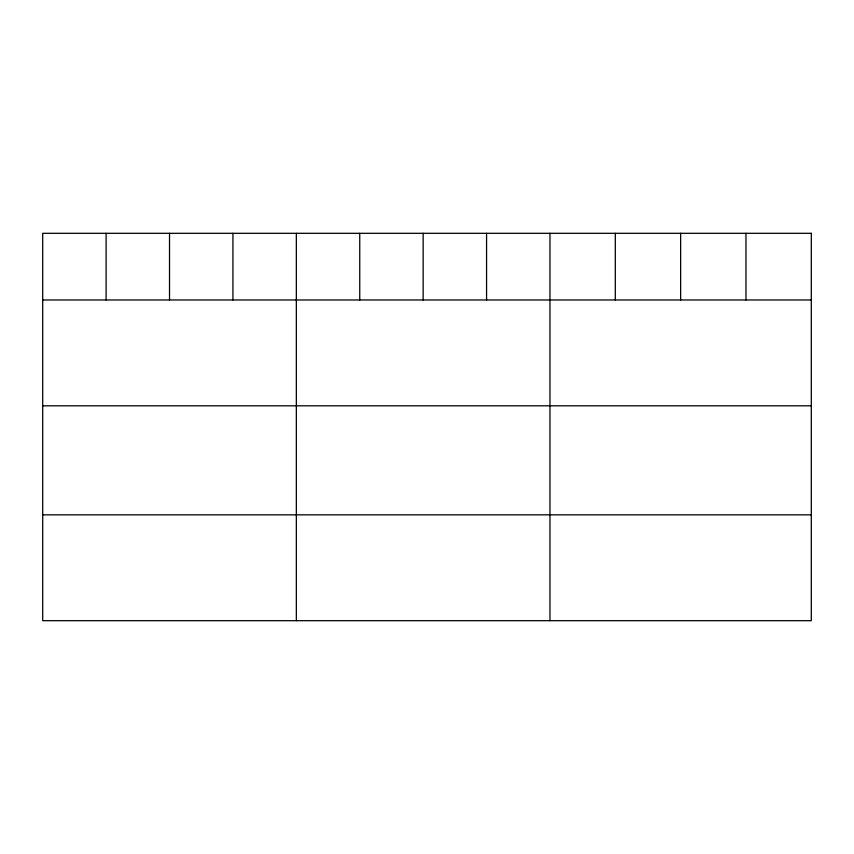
<?xml version="1.0" encoding="UTF-8"?>
<svg xmlns="http://www.w3.org/2000/svg" width="854" height="854" viewBox="0 0 854 854"><rect width="100%" height="100%" fill="white"/><g stroke="black" fill="none" stroke-linecap="round" stroke-linejoin="round"><path stroke-width="1.28" d="M42.7 299.978L811.3 299.978M42.7 405.81L811.3 405.81M42.7 514.845L811.3 514.845M745.969 233.313L745.969 299.978M680.638 233.313L680.638 299.978M615.307 233.313L615.307 299.978M549.976 233.313L549.976 620.687M486.566 233.313L486.566 299.978M423.157 233.313L423.157 299.978M359.747 233.313L359.747 299.978M296.338 233.313L296.338 620.687M232.928 233.313L232.928 299.978M169.519 233.313L169.519 299.978M106.109 233.313L106.109 299.978M811.3 233.313L42.7 233.313L42.7 620.687L811.3 620.687L811.3 233.313"/></g></svg>
